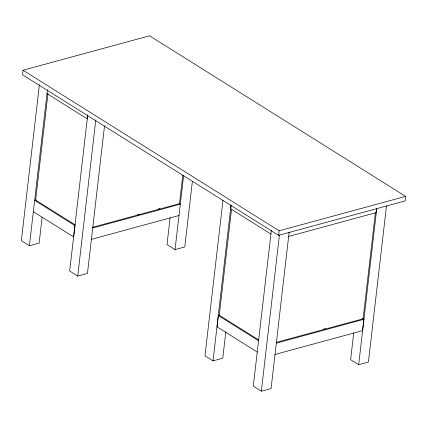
<?xml version="1.0" encoding="UTF-8"?>
<svg xmlns="http://www.w3.org/2000/svg" width="427" height="427" viewBox="0 0 427 427"><rect width="100%" height="100%" fill="white"/><g stroke="black" fill="none" stroke-linecap="round" stroke-linejoin="round"><path stroke-width="0.64" d="M23.01 70.22L22.487 74.762L278.596 235.336L405.127 200.925L405.65 196.383L149.541 35.815L23.01 70.22L279.119 230.793L405.65 196.383M39.417 84.541L21.35 240.716L29.404 245.765L39.135 243.118L42.124 217.311M29.404 245.765L47.472 89.606M47.989 93.412L35.644 200.098L75.312 225.002M87.743 114.836L69.67 271.012L77.725 276.061L87.46 273.413L104.53 125.858M87.748 115.13L87.311 118.914L47.039 93.668M77.725 276.061L95.792 119.902M170.106 217.695L167 244.543L175.054 249.592L184.79 246.945L192.369 181.438M182.777 175.182L179.484 203.674L92.494 227.303M175.054 249.592L183.631 175.481M222.969 200.327L204.976 355.84L213.03 360.89L222.761 358.242L225.824 331.779M213.03 360.89L231.023 205.398M219.852 315.067L218.32 315.484L217.007 326.831L257.278 352.078M231.103 205.013L230.665 208.792L270.931 234.044M231.535 209.198L219.27 315.222L258.938 340.132M271.369 230.26L253.296 386.136L261.351 391.185L271.086 388.543L289.159 232.021M278.596 235.336L279.119 230.793M261.351 391.185L279.418 235.031M353.732 332.82L350.626 359.667L358.68 364.717L368.416 362.069L386.483 205.915M276.12 342.433L363.11 318.804L375.45 212.112M362.833 318.627L363.9 319.3L362.587 330.647L274.993 354.474M376.683 208.83L376.246 212.614L288.652 236.435M358.68 364.717L376.747 208.563M36.226 199.937L34.694 200.354L74.965 225.6L73.652 236.953L33.381 211.701M137.425 214.664L139.341 214.14M157.894 209.102L159.81 208.584M92.68 227.997L180.274 204.17L178.998 203.369M91.367 239.344L178.961 215.523M323.607 329.094L325.529 328.576M276.306 343.121L363.9 319.3M362.624 318.499L363.11 318.804M218.32 315.484L258.591 340.73"/></g></svg>
